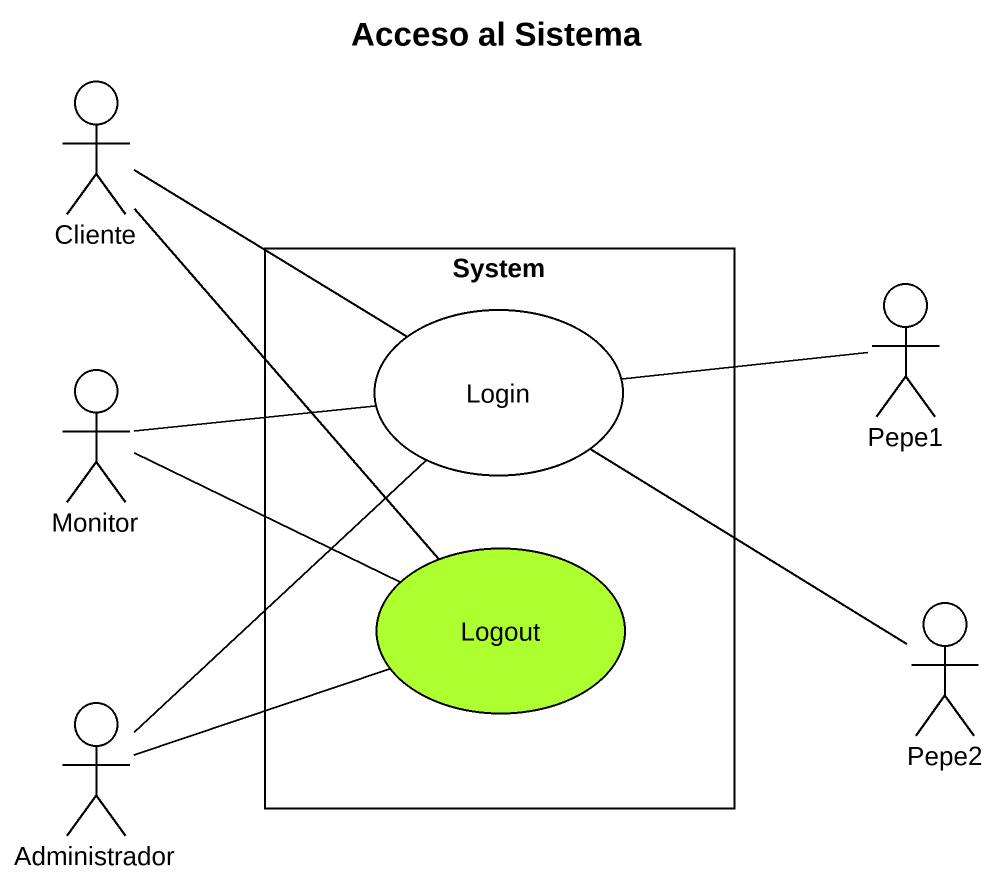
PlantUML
@startuml
title Acceso al Sistema
actor Cliente
rectangle System {
  usecase Login
  usecase Logout #ADFF2F
}
actor Monitor
actor Pepe1
actor Pepe2
actor Administrador
Cliente -right- Login
Cliente -- Logout
Monitor -right- Login
Monitor -right- Logout
Pepe1 -left- Login
Pepe2 -up- Login
Administrador -up- Login
Administrador -right- Logout
@enduml
